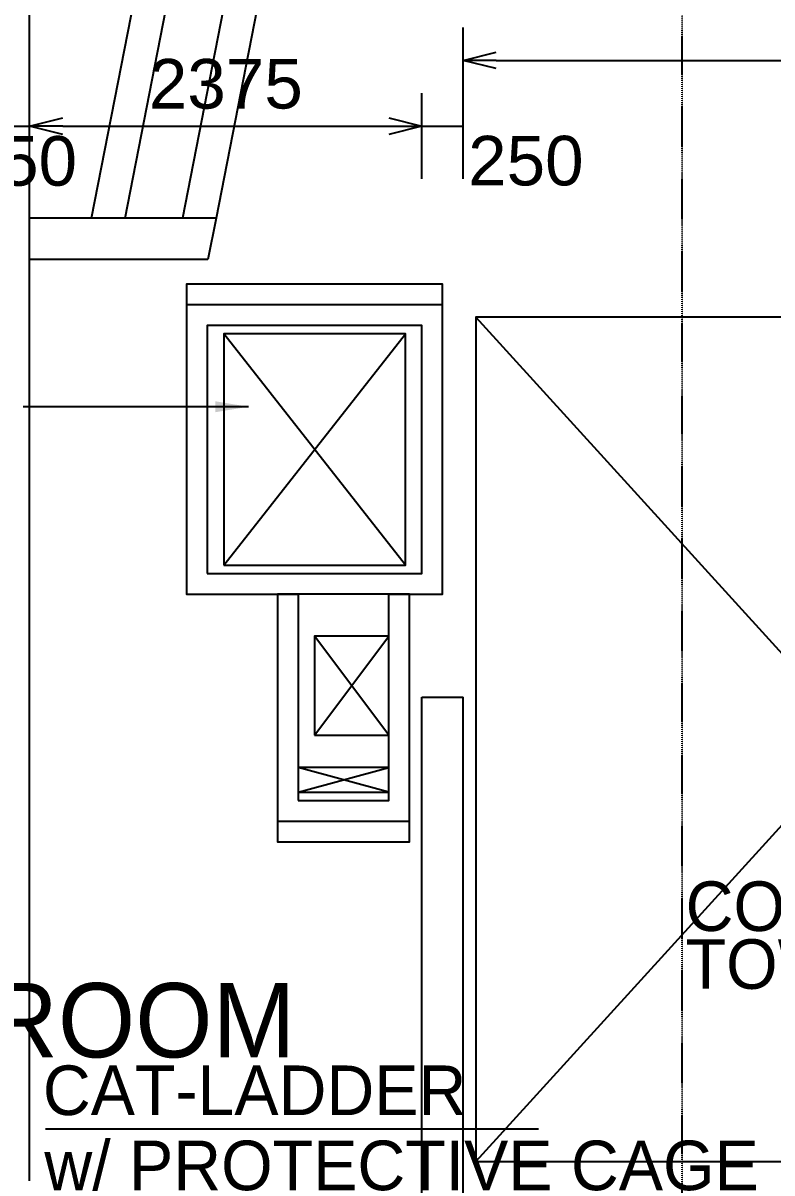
# Model space of a CAD drawing. Header units: millimetres. Extents: x 464 to 50148, y 310 to 56051.
# Drawn here: x 17769 to 22303, y 33640 to 40601 of the extents above; entities that cross this region are included whole.
import ezdxf

# ---------------------------------------------------------------- set-up
doc = ezdxf.new("R2010")
doc.units = ezdxf.units.MM
doc.linetypes.add('DASHDOT', pattern=[1, 0.5, -0.25, 0, -0.25])
doc.layers.get('0').update_dxf_attribs({"color": 8})
doc.layers.get('Defpoints').update_dxf_attribs({"color": 8})
for name, color, linetype in [('BW-AC-DOGHOUSE', 8, 'Continuous'), ('BW-AC-SO', 8, 'Continuous'), ('COL-10 Rev j', 8, 'Continuous'), ('DLN020__', 8, 'DASHDOT'), ('DLN030', 8, 'Continuous'), ('DLN040__', 8, 'Continuous'), ('DLN041__', 8, 'Continuous'), ('DLN220__', 8, 'Continuous'), ('DLN280__', 8, 'Continuous')]:
    doc.layers.add(name, color=color, linetype=linetype)
doc.styles.add('SWIS721LT450', font='swissl.ttf')
doc.styles.add('SWIS721LT750', font='swissl.ttf')
doc.dimstyles.new('INTDIM', dxfattribs={"dimscale": 200, "dimtxt": 2.25, "dimasz": 1.5, "dimexe": 1, "dimexo": 0, "dimgap": 1, "dimtad": 1, "dimdec": 0, "dimrnd": 1, "dimzin": 1, "dimdsep": 46, "dimtxsty": 'SWIS721LT450', "dimcen": 1, "dimclrd": 256, "dimclre": 256, "dimclrt": 256, "dimaunit": 1, "dimadec": 3, "dimazin": 0, "dimtfac": 1, "dimtdec": 0, "dimtix": 1, "dimtmove": 2, "dimatfit": 0, "dimfxl": 1, "dimtolj": 1, "dimtzin": 0, "dimarcsym": 0})

# ---------------------------------------------------------------- blocks, each defined once
blk = doc.blocks.new('*D135')
at = {"layer": 'Defpoints', "color": 0, "transparency": 16777216}
for p in [(17809.5, 39976.7), (17659.5, 39458), (17809.5, 39458)]:
    blk.add_point(p, dxfattribs=at)
at = {"layer": 'DLN030', "lineweight": -2, "transparency": 16777216}
for p, q in [((17659.5, 39658), (17659.5, 40176.7)), ((17809.5, 39658), (17809.5, 40176.7)), ((17659.5, 39976.7), (17809.5, 39976.7))]:
    blk.add_line(p, q, dxfattribs=at)
at = {"layer": 'DLN030', "transparency": 16777216, "insert": (17747, 39764), "char_height": 300, "attachment_point": 5, "style": 'SWIS721LT450'}
blk.add_mtext('\\A1;150', dxfattribs=at)
blk = doc.blocks.new('DIMARR')
for p, q in [((-1, 0.25), (0, 0)), ((-1, 0), (0, 0)), ((0, 0), (-1, -0.25))]:
    blk.add_line(p, q)
blk = doc.blocks.new('*D136')
at = {"layer": 'Defpoints', "color": 0, "transparency": 16777216}
for p in [(20184.5, 39976.7), (17809.5, 39458), (20184.5, 39458)]:
    blk.add_point(p, dxfattribs=at)
at = {"layer": 'DLN030', "lineweight": -2, "transparency": 16777216}
for p, q in [((17809.5, 39658), (17809.5, 40176.7)), ((20184.5, 39658), (20184.5, 40176.7)), ((18009.5, 39976.7), (19984.5, 39976.7))]:
    blk.add_line(p, q, dxfattribs=at)
at = {"layer": 'DLN030', "lineweight": -2, "transparency": 16777216, "xscale": 200, "yscale": 200, "zscale": 200, "rotation": 180}
blk.add_blockref('DIMARR', (17809.5, 39976.7), dxfattribs=at)
at = {"layer": 'DLN030', "lineweight": -2, "transparency": 16777216, "xscale": 200, "yscale": 200, "zscale": 200}
blk.add_blockref('DIMARR', (20184.5, 39976.7), dxfattribs=at)
at = {"layer": 'DLN030', "transparency": 16777216, "insert": (18997, 40230.9), "char_height": 300, "attachment_point": 5, "style": 'SWIS721LT450'}
blk.add_mtext('\\A1;2375', dxfattribs=at)
blk = doc.blocks.new('*D137')
at = {"layer": 'Defpoints', "color": 0, "transparency": 16777216}
for p in [(20434.5, 39976.7), (20184.5, 39458), (20434.5, 39458)]:
    blk.add_point(p, dxfattribs=at)
at = {"layer": 'DLN030', "lineweight": -2, "transparency": 16777216}
for p, q in [((20184.5, 39658), (20184.5, 40176.7)), ((20434.5, 39658), (20434.5, 40176.7)), ((20184.5, 39976.7), (20434.5, 39976.7))]:
    blk.add_line(p, q, dxfattribs=at)
at = {"layer": 'DLN030', "transparency": 16777216, "insert": (20813.2, 39765.7), "char_height": 300, "attachment_point": 5, "style": 'SWIS721LT450'}
blk.add_mtext('\\A1;250', dxfattribs=at)
blk = doc.blocks.new('*D140')
at = {"layer": 'Defpoints', "color": 0, "transparency": 16777216}
for p in [(37659.5, 40374.4), (20434.5, 39776.7), (37659.5, 39776.7)]:
    blk.add_point(p, dxfattribs=at)
at = {"layer": 'DLN030', "lineweight": -2, "transparency": 16777216}
for p, q in [((20434.5, 39976.7), (20434.5, 40574.4)), ((37659.5, 39976.7), (37659.5, 40574.4)), ((20634.5, 40374.4), (37459.5, 40374.4))]:
    blk.add_line(p, q, dxfattribs=at)
at = {"layer": 'DLN030', "lineweight": -2, "transparency": 16777216, "xscale": 200, "yscale": 200, "zscale": 200, "rotation": 180}
blk.add_blockref('DIMARR', (20434.5, 40374.4), dxfattribs=at)
at = {"layer": 'DLN030', "lineweight": -2, "transparency": 16777216, "xscale": 200, "yscale": 200, "zscale": 200}
blk.add_blockref('DIMARR', (37659.5, 40374.4), dxfattribs=at)
at = {"layer": 'DLN030', "transparency": 16777216, "insert": (29047, 40628.6), "char_height": 300, "attachment_point": 5, "style": 'SWIS721LT450'}
blk.add_mtext('\\A1;17225', dxfattribs=at)
blk = doc.blocks.new('A$C1C675FFA')
at = {"layer": 'BW-AC-DOGHOUSE'}
for points in [[(-1775, 14225), (-1450, 14225), (-1450, 16100), (-3000, 16100), (-3000, 14225), (-2325, 14225)], [(-1775, 14225), (-1450, 14225), (-1450, 15975), (-3000, 15975), (-3000, 14225), (-2325, 14225)], [(-2325, 14225), (-2450, 14225), (-2450, 12850), (-1650, 12850), (-1650, 14225), (-1775, 14225)], [(-2325, 14225), (-2450, 14225), (-2450, 12725), (-1650, 12725), (-1650, 14225), (-1775, 14225)]]:
    blk.add_lwpolyline(points, dxfattribs=at)
for points in [[(-2875, 14350), (-1575, 14350), (-1575, 15850), (-2875, 15850)], [(-2325, 12975), (-1775, 12975), (-1775, 14225), (-2325, 14225)]]:
    blk.add_lwpolyline(points, close=True, dxfattribs=at)
at = {"layer": 'BW-AC-SO', "ltscale": 0.5}
for p, q in [((-2775, 14400), (-1675, 15800)), ((-1675, 14400), (-2775, 15800)), ((-2225, 13370), (-1775, 13970)), ((-1775, 13370), (-2225, 13970)), ((-2325, 13025), (-1775, 13175)), ((-1775, 13025), (-2325, 13175))]:
    blk.add_line(p, q, dxfattribs=at)
for points in [[(-2775, 14400), (-1675, 14400), (-1675, 15800), (-2775, 15800)], [(-2225, 13370), (-1775, 13370), (-1775, 13970), (-2225, 13970)], [(-2325, 13025), (-1775, 13025), (-1775, 13175), (-2325, 13175)]]:
    blk.add_lwpolyline(points, close=True, dxfattribs=at)

msp = doc.modelspace()

# ---------------------------------------------------------------- linework, layer by layer
at = {"layer": 'COL-10 Rev j'}
msp.add_lwpolyline([(17904.9, 33907.5), (20889.9, 33907.5)], dxfattribs=at)
msp.add_lwpolyline([(17904.9, 33907.5), (20889.9, 33907.5)], dxfattribs=at)
at = {"layer": 'DLN020__'}
msp.add_line((21759.5, 6669.5), (21759.5, 51919.5), dxfattribs=at)
at = {"layer": 'DLN220__', "ltscale": 0.05}
msp.add_line((18386.8, 39419.5), (19906.4, 47169.5), dxfattribs=at)
at = {"layer": 'DLN220__'}
for p, q in [((17809.5, 33044.5), (17809.5, 44319.5)), ((19035.6, 40958), (18734, 39419.5)), ((19231.9, 40919.5), (18937.8, 39419.5))]:
    msp.add_line(p, q, dxfattribs=at)
at = {"layer": 'DLN220__', "ltscale": 0.05}
msp.add_lwpolyline([(18183, 39419.5), (19908.5, 48219.5), (20459.5, 48219.5)], dxfattribs=at)
at = {"layer": 'DLN280__'}
for p, q in [((18937.8, 39419.5), (17809.5, 39419.5)), ((18937.8, 39419.5), (18888.8, 39169.5)), ((18888.8, 39169.5), (17809.5, 39169.5)), ((20509.5, 38819.5), (25159.5, 33709.5)), ((25159.5, 38819.5), (20509.5, 33709.5)), ((36659.5, 38819.5), (20509.5, 38819.5)), ((20509.5, 38819.5), (20509.5, 38019.5)), ((20184.5, 31669.5), (20184.5, 36519.5)), ((20184.5, 36519.5), (20434.5, 36519.5)), ((20434.5, 31669.5), (20434.5, 36519.5))]:
    msp.add_line(p, q, dxfattribs=at)
msp.add_lwpolyline([(20509.5, 33709.5), (25159.5, 33709.5), (25159.5, 38819.5), (20509.5, 38819.5)], close=True, dxfattribs=at)

# ---------------------------------------------------------------- block references
msp.add_blockref('A$C1C675FFA', (21759.5, 22919.5))

# ---------------------------------------------------------------- texts
at = {"layer": 'DLN040__', "insert": (21780.3, 35405.2), "char_height": 300, "width": 2535.922, "attachment_point": 1, "line_spacing_factor": 0.7, "style": 'SWIS721LT750'}
msp.add_mtext('{\\fUnivers|b0|i0|c0|p34;COOLING TOWER}', dxfattribs=at)
at = {"layer": 'DLN040__', "char_height": 300, "attachment_point": 1, "style": 'SWIS721LT750'}
for s, insert, width in [('{\\fUnivers|b0|i0|c0|p34;CAT-LADDER}', (17889.7, 34291.1), 3114.64), ('{\\fUnivers|b0|i0|c0|p34;w/ PROTECTIVE CAGE}', (17898.7, 33836.3), 5670.701)]:
    msp.add_mtext(s, dxfattribs=dict(at, insert=insert, width=width))
at = {"layer": 'DLN041__', "insert": (13300.3, 34333.7), "char_height": 450, "width": 7093.931, "attachment_point": 7, "line_spacing_factor": 0.7, "style": 'SWIS721LT750'}
msp.add_mtext('{\\fUnivers|b0|i0|c0|p34;CONDENSER\\PWATER PUMP ROOM}', dxfattribs=at)

# ---------------------------------------------------------------- dimensions: what is measured, and where the dimension line sits
at = {"layer": 'DLN030'}
for base, p1, p2, picture, middle in [((37659.5, 40374.4), (20434.5, 39776.7), (37659.5, 39776.7), '*D140', (29047, 40628.6)), ((20184.5, 39976.7), (17809.5, 39458), (20184.5, 39458), '*D136', (18997, 40230.9))]:
    dim = msp.add_linear_dim(base=base, p1=p1, p2=p2, dimstyle='INTDIM', override={"dimscale": 1, "dimtxt": 300, "dimasz": 200, "dimexe": 200, "dimexo": 200, "dimgap": 100, "dimrnd": 0, "dimzin": 0, "dimblk": 'DIMARR', "dimcen": 200, "dimclrt": 256}, dxfattribs=at)
    dim.commit()
    dim.dimension.update_dxf_attribs({"geometry": picture, "text_midpoint": middle})
for base, p1, p2, picture, middle in [((17809.5, 39976.7), (17659.5, 39458), (17809.5, 39458), '*D135', (17747, 39764)), ((20434.5, 39976.7), (20184.5, 39458), (20434.5, 39458), '*D137', (20813.2, 39765.7))]:
    dim = msp.add_linear_dim(base=base, p1=p1, p2=p2, dimstyle='INTDIM', override={"dimscale": 1, "dimtxt": 300, "dimasz": 200, "dimexe": 200, "dimexo": 200, "dimgap": 100, "dimrnd": 0, "dimzin": 0, "dimblk": 'DIMARR', "dimcen": 200, "dimclrt": 256}, dxfattribs=at)
    dim.commit()
    dim.dimension.update_dxf_attribs({"geometry": picture, "text_midpoint": middle, "dimtype": 160})

# ---------------------------------------------------------------- leaders
at = {"layer": 'DLN040__'}
msp.add_leader([(19134.5, 38278.1), (17771.3, 38278.1)], dimstyle='INTDIM', override={"dimscale": 1, "dimtxt": 300, "dimasz": 200, "dimexe": 200, "dimexo": 200, "dimgap": 100, "dimtad": 0, "dimrnd": 0, "dimzin": 0, "dimcen": 200, "dimclrt": 256}, dxfattribs=at)

doc.saveas('drawing.dxf')
